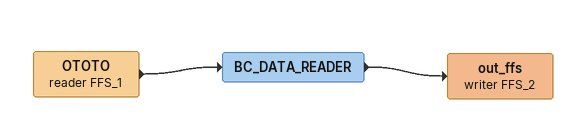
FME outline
OTOTO (reader FFS_1)
    -> BC_DATA_READER
BC_DATA_READER
    -> out_ffs (writer FFS_2)
out_ffs (writer FFS_2)
